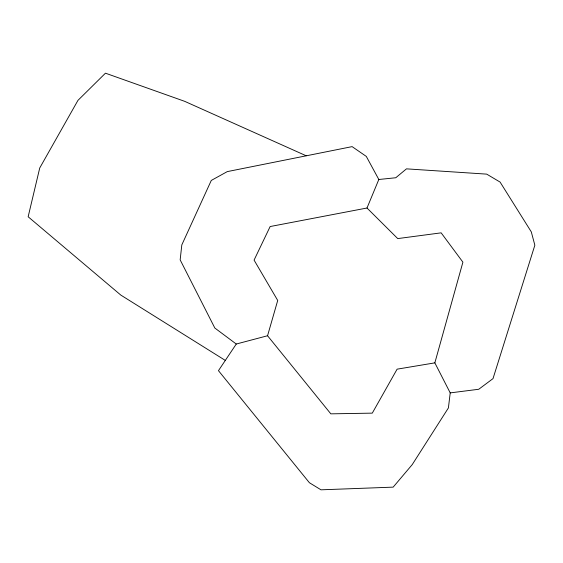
<?xml version="1.0" encoding="UTF-8"?>
<svg xmlns="http://www.w3.org/2000/svg" width="563" height="563" viewBox="0 0 563 563"><rect width="100%" height="100%" fill="white"/><g stroke="black" fill="none" stroke-linecap="round" stroke-linejoin="round"><path stroke-width="0.84" d="M450.217 392.89L448.401 407.936L412.236 464.595L393.164 487.136L320.98 489.817L309.397 482.723L218.458 370.665L236.27 344.028L267.552 335.752L277.721 300.452L254.075 260.106L270.149 226.537L366.999 208.014L397.731 238.592L441.153 232.843L462.906 262.154L434.847 362.861L450.217 392.89L478.74 389.265L493.005 378.625L534.85 245.215L531.303 231.893L500.099 182.088L486.699 174.129L406.479 168.851L395.761 177.753L378.822 179.491L366.999 208.014M434.847 362.861L397.105 369.166L372.284 413.136L330.833 413.847L267.552 335.752M306.166 155.768L184.65 101.319L105.457 73.183L77.954 100.376L39.734 167.985L28.15 216.762L120.82 295.096L225.313 360.419M236.27 344.028L214.834 328.032L180.16 259.867L181.814 244.898L211.287 180.434L227.283 171.609L352.107 146.626L366.295 156.401L378.822 179.491"/></g></svg>
